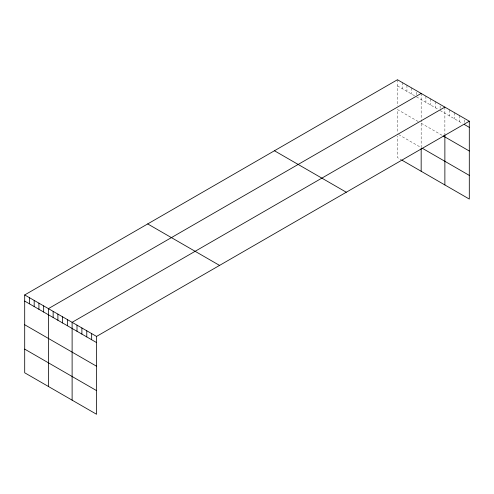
<?xml version="1.0" encoding="UTF-8"?>
<svg xmlns="http://www.w3.org/2000/svg" width="494" height="494" viewBox="0 0 494 494"><rect width="100%" height="100%" fill="white"/><g stroke="black" fill="none" stroke-linecap="round" stroke-linejoin="round"><path stroke-width="0.37" stroke-dasharray="2.47 1.85" d="M397.454 85.882L414.645 95.805M416.423 96.83L438.351 109.495M440.129 110.52L462.582 123.481M418.202 121.518L397.454 109.538L397.454 133.152M421.166 123.228L441.908 135.202M398.639 134.603L421.166 147.601L421.166 120.27M402.196 160.315L397.454 157.574L397.454 136.134M464.416 119.931L464.416 123.006M459.531 115.577L459.531 121.715M454.641 112.756L454.641 118.9M449.756 109.934L449.756 116.078M444.872 107.112L444.872 133.96M440.129 105.914L440.129 108.983M435.387 101.641L435.387 107.778M430.644 98.899L430.644 105.043M425.908 96.163L425.908 102.307M421.166 93.428L421.166 119.529M416.423 92.224L416.423 95.293M411.681 87.951L411.681 94.095M406.939 85.215L406.939 91.353M402.196 82.473L402.196 88.617M397.454 79.738L397.454 105.84"/><path stroke-width="0.74" d="M469.3 121.215L96.546 336.426L96.546 414.262L24.7 372.785L24.7 294.943L397.454 79.738L469.3 121.215L469.3 199.057L402.196 160.315M421.166 93.428L48.412 308.633L48.412 386.469M444.872 107.112L72.118 322.323L72.118 400.159M464.416 124.537L469.3 127.359M443.093 135.887L469.3 151.016M422.351 148.286L469.3 175.395M274.448 150.756L346.294 192.234M147.706 223.924L219.552 265.408M24.7 294.943L96.546 336.426M24.7 301.087L96.546 342.564M24.7 324.749L96.546 366.227M24.7 349.122L96.546 390.606M444.872 134.695L444.872 184.954M421.166 148.342L421.166 171.264M91.662 333.604L91.662 339.749M86.777 330.782L86.777 336.927M81.887 327.96L81.887 334.105M77.002 325.145L77.002 331.283M67.375 319.587L67.375 325.725M62.633 316.845L62.633 322.99M57.891 314.11L57.891 320.254M53.148 311.374L53.148 317.512M43.67 305.897L43.67 312.041M38.927 303.162L38.927 309.3M34.185 300.42L34.185 306.564M29.442 297.684L29.442 303.822"/></g></svg>
